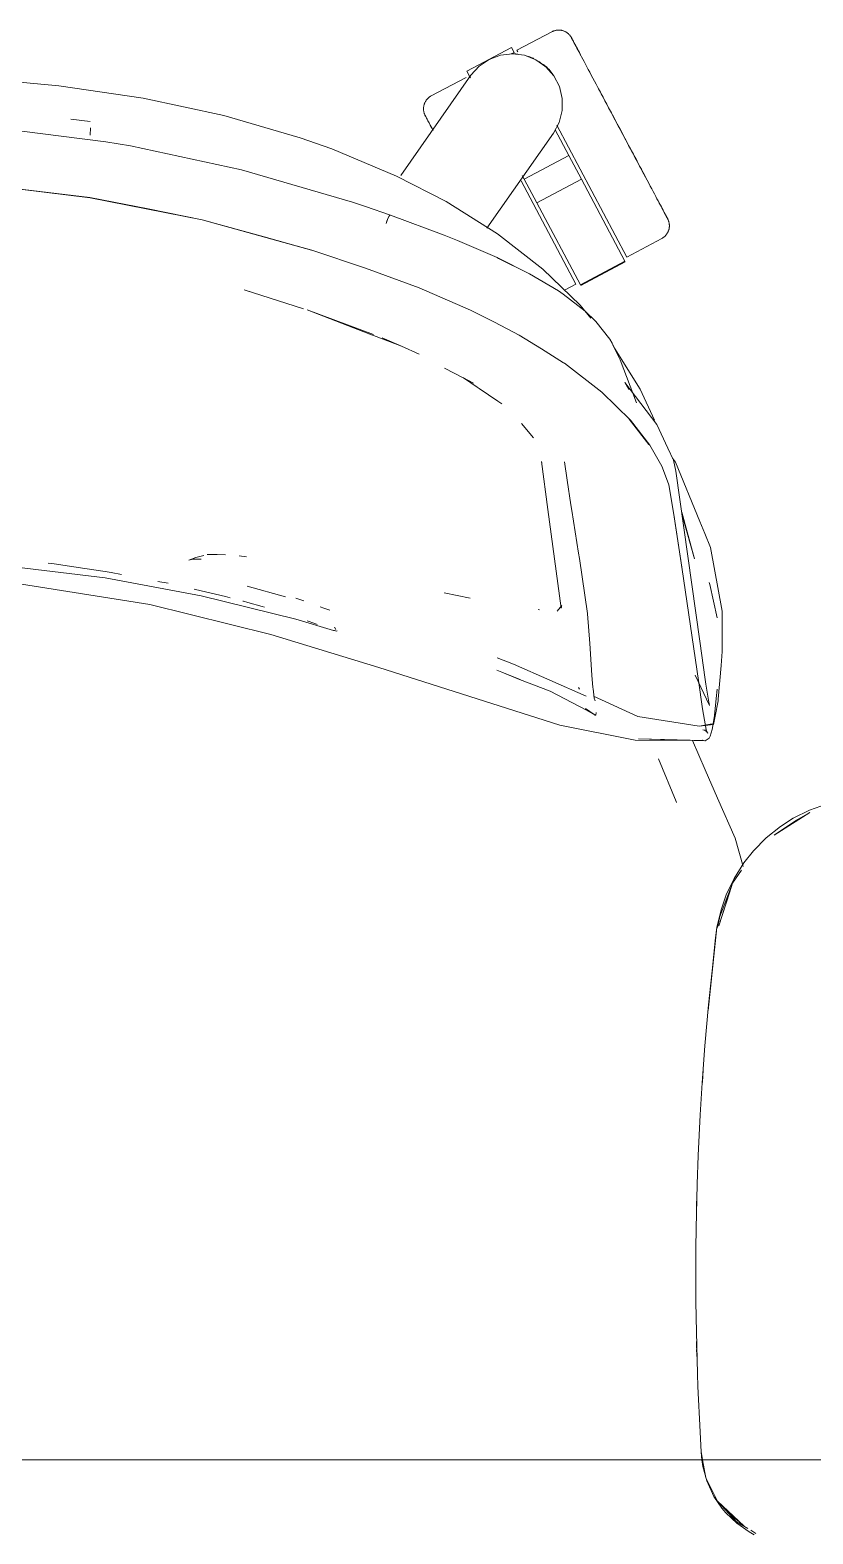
# Model space of a CAD drawing. Header units: millimetres. Extents: x 79795 to 317870, y -36033 to 97293.
# Drawn here: x 158030.4 to 158247.8, y 24159.7 to 24577.2 of the extents above; entities that cross this region are included whole.
import ezdxf

# ---------------------------------------------------------------- set-up
doc = ezdxf.new("R2010")
doc.units = ezdxf.units.MM
doc.header["$MEASUREMENT"] = 0
doc.layers.add('G-IMPT', color=8, linetype='CONTINUOUS', lineweight=9)
doc.layers.add('I-FURN', color=8, linetype='CONTINUOUS', lineweight=9)

msp = doc.modelspace()

# ---------------------------------------------------------------- linework, layer by layer
at = {"layer": 'G-IMPT'}
for p, q in [((158038.39, 24561.76), (158012.82, 24564.02)), ((158061.81, 24558.27), (158038.39, 24561.76)), ((158084.17, 24553.46), (158061.81, 24558.27)), ((158047.09, 24551.86), (158041.67, 24552.51)), ((158105.41, 24547.28), (158084.17, 24553.46)), ((158021.19, 24550.03), (158051.36, 24546.21)), ((158047.05, 24548.01), (158047.12, 24550.1)), ((158047.12, 24550.1), (158047.12, 24549.99)), ((158105.41, 24547.28), (158114.15, 24544.21)), ((158051.36, 24546.21), (158058.28, 24545.03)), ((158089.07, 24538.36), (158058.28, 24545.03)), ((158114.15, 24544.21), (158132.12, 24536.69)), ((158015.45, 24534.46), (158047, 24530.68)), ((158015.45, 24534.46), (158031.53, 24532.62)), ((158015.49, 24534.5), (158047.08, 24530.67)), ((158089.07, 24538.36), (158119.9, 24529.42)), ((158145.9, 24529.6), (158132.12, 24536.69)), ((158047, 24530.68), (158031.53, 24532.62)), ((158078.13, 24524.51), (158047, 24530.68)), ((158047, 24530.68), (158063.11, 24527.58)), ((158078.13, 24524.51), (158047.08, 24530.67)), ((158078.13, 24524.51), (158063.11, 24527.58)), ((158119.9, 24529.42), (158123.5, 24528.22)), ((158130.44, 24525.82), (158123.5, 24528.22)), ((158160.19, 24520.63), (158145.9, 24529.6)), ((158095.38, 24519.85), (158078.13, 24524.51)), ((158078.13, 24524.51), (158108.63, 24516.12)), ((158078.13, 24524.51), (158108.54, 24516.08)), ((158129.65, 24524.59), (158129.23, 24523.53)), ((158129.23, 24523.53), (158129.45, 24524.12)), ((158129.65, 24524.59), (158129.45, 24524.12)), ((158129.65, 24524.59), (158130.03, 24525.41)), ((158129.65, 24524.59), (158129.93, 24525.23)), ((158129.93, 24525.23), (158130.03, 24525.41)), ((158130.3, 24525.82), (158130.03, 24525.41)), ((158130.03, 24525.41), (158130.26, 24525.81)), ((158130.3, 24525.82), (158130.26, 24525.81)), ((158130.43, 24525.85), (158130.3, 24525.82)), ((158130.3, 24525.82), (158130.44, 24525.82)), ((158145.4, 24520.28), (158130.43, 24525.85)), ((158095.38, 24519.85), (158108.54, 24516.08)), ((158149.08, 24518.8), (158145.4, 24520.28)), ((158160.04, 24514.03), (158149.08, 24518.8)), ((158160.19, 24520.63), (158172.79, 24510.82)), ((158108.63, 24516.12), (158123.55, 24511.11)), ((158160.48, 24513.81), (158160.04, 24514.03)), ((158160.04, 24514.03), (158169.09, 24509.5)), ((158160.04, 24514.03), (158168.49, 24509.81)), ((158160.48, 24513.81), (158169.09, 24509.5)), ((158138.43, 24505.65), (158123.55, 24511.11)), ((158169.09, 24509.5), (158168.49, 24509.81)), ((158169.09, 24509.5), (158177.09, 24504.77)), ((158183.09, 24500.86), (158172.79, 24510.82)), ((158138.43, 24505.65), (158152.65, 24499.48)), ((158089.82, 24505.05), (158093.25, 24503.98)), ((158089.82, 24505.05), (158106.3, 24499.8)), ((158178.38, 24503.91), (158177.09, 24504.77)), ((158184.51, 24499.19), (158178.38, 24503.91)), ((158107.29, 24499.52), (158125.7, 24492.7)), ((158107.29, 24499.52), (158124.74, 24492.81)), ((158159.38, 24496.09), (158152.65, 24499.48)), ((158186.09, 24497.19), (158183.09, 24500.86)), ((158184.51, 24499.19), (158187.53, 24496.3)), ((158124.74, 24492.81), (158126.47, 24492.15)), ((158159.38, 24496.09), (158166.17, 24492.52)), ((158191.39, 24491.43), (158187.53, 24496.3)), ((158133.55, 24489.42), (158126.47, 24492.15)), ((158133.55, 24489.42), (158128.1, 24491.73)), ((158138.39, 24487.23), (158133.55, 24489.42)), ((158172.4, 24488.75), (158166.17, 24492.52)), ((158172.4, 24488.75), (158178.5, 24484.87)), ((158192.01, 24490.3), (158191.39, 24491.43)), ((158192.01, 24490.3), (158193.18, 24487.86)), ((158192.7, 24488.94), (158192.2, 24489.71)), ((158192.7, 24488.94), (158199.82, 24477.49)), ((158178.75, 24484.7), (158178.5, 24484.87)), ((158189.19, 24476.68), (158178.75, 24484.7)), ((158193.18, 24487.86), (158194.25, 24485.63)), ((158198.76, 24473.73), (158194.25, 24485.63)), ((158145.44, 24483.35), (158153.54, 24479.17)), ((158150.77, 24480.67), (158154.52, 24478.11)), ((158150.77, 24480.67), (158153.54, 24479.17)), ((158154.52, 24478.11), (158155.1, 24477.72)), ((158155.1, 24477.72), (158160.24, 24474.23)), ((158197.09, 24468.94), (158189.19, 24476.68)), ((158195.53, 24479.38), (158204.45, 24467.73)), ((158195.53, 24479.38), (158196.65, 24477.43)), ((158199.82, 24477.49), (158203.8, 24468.87)), ((158160.24, 24474.23), (158161.34, 24473.47)), ((158166.87, 24467.95), (158170.21, 24464.04)), ((158202.18, 24462.2), (158196.78, 24469.15)), ((158196.78, 24469.15), (158199.59, 24465.58)), ((158197.09, 24468.94), (158202.51, 24461.98)), ((158204.45, 24467.73), (158207.51, 24461.16)), ((158202.18, 24462.2), (158199.59, 24465.58)), ((158202.51, 24461.98), (158205.8, 24456.14)), ((158207.51, 24461.16), (158209.08, 24457.79)), ((158174.15, 24444.1), (158172.37, 24457.45)), ((158172.37, 24457.45), (158172.51, 24456.98)), ((158179.5, 24452.29), (158178.76, 24457.36)), ((158206.01, 24455.72), (158205.8, 24456.14)), ((158206.01, 24455.72), (158207.76, 24450.93)), ((158208.79, 24458.4), (158209.57, 24457.23)), ((158209.73, 24454.8), (158209.08, 24457.79)), ((158209.57, 24457.23), (158216.36, 24440.78)), ((158179.5, 24452.29), (158180.56, 24445.45)), ((158207.76, 24450.93), (158209.06, 24443.26)), ((158216.4, 24407.58), (158209.73, 24454.8)), ((158174.15, 24444.1), (158177.88, 24416.76)), ((158180.56, 24445.45), (158180.83, 24443.79)), ((158182.69, 24432.02), (158180.83, 24443.79)), ((158211.36, 24428.1), (158209.06, 24443.26)), ((158211.36, 24428.1), (158209.13, 24442.68)), ((158211.46, 24427.49), (158209.13, 24442.68)), ((158214.85, 24430.38), (158211.35, 24443.33)), ((158214.85, 24430.38), (158211.61, 24441.87)), ((158216.36, 24440.78), (158217.75, 24437.42)), ((158219.35, 24433.56), (158217.75, 24437.42)), ((158074.49, 24430.07), (158076.44, 24430.75)), ((158075.53, 24430.28), (158074.49, 24430.07)), ((158075.53, 24430.28), (158077.84, 24430.32)), ((158076.44, 24430.75), (158078.59, 24431.36)), ((158077.7, 24430.33), (158077.84, 24430.32)), ((158079.54, 24431.61), (158084.6, 24431.52)), ((158079.54, 24431.61), (158082.33, 24431.6)), ((158084.6, 24431.52), (158082.33, 24431.6)), ((158088.39, 24431.21), (158090.49, 24430.99)), ((158182.94, 24430.47), (158182.69, 24432.02)), ((158185.15, 24415.25), (158182.94, 24430.47)), ((158222.58, 24415.86), (158219.35, 24433.56)), ((158051.22, 24425.11), (158024.31, 24428.41)), ((158037.07, 24429.03), (158035.41, 24429.21)), ((158045.6, 24427.73), (158037.07, 24429.03)), ((158045.6, 24427.73), (158051.22, 24426.88)), ((158051.22, 24426.88), (158052.85, 24426.64)), ((158055.75, 24426.08), (158052.85, 24426.64)), ((158211.46, 24427.49), (158216.01, 24396.62)), ((158063.58, 24417.72), (158025.66, 24423.71)), ((158077.89, 24420.18), (158051.22, 24425.11)), ((158065.86, 24424.16), (158068.67, 24423.62)), ((158075.9, 24421.96), (158077.88, 24421.5)), ((158101.29, 24419.87), (158090.64, 24422.85)), ((158219.13, 24423.3), (158218.98, 24423.88)), ((158221.17, 24414), (158219.13, 24423.3)), ((158063.58, 24417.72), (158097.26, 24409.4)), ((158084.63, 24419.95), (158077.88, 24421.5)), ((158077.89, 24420.18), (158104.21, 24413.63)), ((158084.63, 24419.95), (158085.92, 24419.61)), ((158089.65, 24418.65), (158089.47, 24418.69)), ((158090.79, 24418.33), (158089.65, 24418.65)), ((158090.79, 24418.33), (158094.78, 24417.21)), ((158104.2, 24419.47), (158106.42, 24418.75)), ((158145.35, 24420.94), (158152.6, 24419.53)), ((158094.78, 24417.21), (158095.47, 24417.01)), ((158104.21, 24413.63), (158114.64, 24410.56)), ((158111.96, 24416.76), (158110.95, 24417.13)), ((158111.96, 24416.76), (158113.62, 24416.15)), ((158171.82, 24416.26), (158171.47, 24416.31)), ((158176.77, 24415.91), (158178.01, 24417.47)), ((158177.88, 24416.76), (158177.93, 24417.03)), ((158177.97, 24417.26), (158177.93, 24417.03)), ((158185.15, 24415.25), (158185.16, 24415.17)), ((158185.16, 24415.17), (158185.78, 24406.93)), ((158222.58, 24415.86), (158222.61, 24408.89)), ((158127.23, 24400.22), (158097.26, 24409.4)), ((158109.41, 24412.47), (158107.31, 24413.22)), ((158109.41, 24412.47), (158110.07, 24412.23)), ((158114.91, 24410.49), (158114.64, 24410.56)), ((158114.89, 24411.45), (158115.04, 24411.24)), ((158114.89, 24411.45), (158115.28, 24410.84)), ((158115.21, 24410.42), (158114.91, 24410.49)), ((158115.43, 24410.36), (158115.21, 24410.42)), ((158115.67, 24410.45), (158115.43, 24410.36)), ((158186.41, 24398.08), (158185.78, 24406.93)), ((158216.4, 24407.58), (158217.84, 24396.92)), ((158222.61, 24404.72), (158222.61, 24408.89)), ((158160.07, 24402.95), (158164.65, 24401.21)), ((158164.65, 24401.21), (158184.81, 24392.28)), ((158222.27, 24400.77), (158222.61, 24404.72)), ((158127.23, 24400.22), (158177.48, 24384.23)), ((158161.39, 24398.93), (158159.98, 24399.49)), ((158166.29, 24396.91), (158161.39, 24398.93)), ((158161.39, 24398.93), (158166.5, 24396.9)), ((158166.5, 24396.9), (158162.96, 24398.31)), ((158174.76, 24393.66), (158166.29, 24396.91)), ((158186.41, 24398.08), (158186.66, 24394.68)), ((158215.03, 24398.17), (158219.03, 24389.74)), ((158216.01, 24396.62), (158217.12, 24388.77)), ((158218.06, 24395.62), (158217.84, 24396.92)), ((158222.27, 24400.77), (158221.47, 24391.44)), ((158174.76, 24393.66), (158184.87, 24388.38)), ((158182.64, 24394.66), (158182.91, 24394.22)), ((158186.71, 24394.3), (158186.66, 24394.68)), ((158186.71, 24394.3), (158186.99, 24391.84)), ((158218.89, 24390.6), (158218.06, 24395.62)), ((158220.95, 24391.61), (158221.16, 24394.2)), ((158187.32, 24387.03), (158184.62, 24388.87)), ((158187.32, 24387.03), (158184.87, 24388.38)), ((158199.13, 24386.67), (158186.84, 24392.25)), ((158186.99, 24391.84), (158187.01, 24391.78)), ((158187.29, 24391.01), (158187.01, 24391.78)), ((158218.23, 24382.5), (158217.12, 24388.77)), ((158219.03, 24389.74), (158218.89, 24390.6)), ((158220.95, 24391.61), (158220.43, 24386.93)), ((158220.61, 24386.72), (158221.42, 24390.97)), ((158221.47, 24391.44), (158221.42, 24390.97)), ((158177.48, 24384.23), (158198.43, 24380.04)), ((158187.32, 24387.03), (158187.16, 24386.99)), ((158187.45, 24387.05), (158187.32, 24387.03)), ((158187.6, 24387.74), (158187.45, 24387.05)), ((158199.13, 24386.67), (158216.18, 24383.95)), ((158219.76, 24384.64), (158216.18, 24383.95)), ((158219.76, 24384.64), (158216.22, 24384.01)), ((158216.22, 24384.01), (158220.17, 24384.4)), ((158220.35, 24386.31), (158219.82, 24383.03)), ((158220.61, 24386.72), (158220.17, 24384.4)), ((158220.35, 24386.31), (158220.43, 24386.93)), ((158198.43, 24380.04), (158217.3, 24379.99)), ((158199.32, 24380.48), (158217.76, 24379.89)), ((158199.32, 24380.48), (158217.3, 24379.99)), ((158217.89, 24371.83), (158214.33, 24380)), ((158217.88, 24379.86), (158217.02, 24380.05)), ((158217.02, 24380.05), (158217.13, 24380.03)), ((158217.3, 24379.99), (158217.13, 24380.03)), ((158217.69, 24382.84), (158217.19, 24382.92)), ((158217.76, 24379.89), (158217.3, 24379.99)), ((158217.69, 24382.84), (158218.23, 24382.52)), ((158217.88, 24379.86), (158218.45, 24380.26)), ((158218.06, 24383.12), (158218.62, 24382.02)), ((158218.06, 24383.12), (158218.23, 24382.5)), ((158218.23, 24382.52), (158218.62, 24382.02)), ((158218.95, 24380.63), (158218.45, 24380.26)), ((158218.95, 24380.63), (158219.27, 24381.17)), ((158219.82, 24383.03), (158219.27, 24381.17)), ((158204.86, 24374.89), (158209.79, 24363.04)), ((158221.31, 24364), (158217.89, 24371.83)), ((158226.17, 24352.87), (158221.31, 24364)), ((158209.89, 24362.77), (158209.79, 24363.04)), ((158246.92, 24360), (158236.97, 24353.68)), ((158246.82, 24360.65), (158242.31, 24358.41)), ((158246.92, 24360), (158243.24, 24357.84)), ((158246.82, 24360.65), (158251.59, 24362.36)), ((158234.79, 24352.95), (158238.76, 24356.14)), ((158243.24, 24357.84), (158236.97, 24353.68)), ((158242.31, 24358.41), (158238.76, 24356.14)), ((158226.17, 24352.87), (158228.43, 24345.05)), ((158234.79, 24352.95), (158231.24, 24349.35)), ((158231.24, 24349.35), (158228.62, 24346.04)), ((158225.49, 24340.39), (158227.91, 24343.97)), ((158225.89, 24341.71), (158228.62, 24346.04)), ((158225.49, 24340.39), (158221.68, 24328.54)), ((158221.89, 24331.17), (158225.09, 24339.35)), ((158225.89, 24341.71), (158223.7, 24337.13)), ((158225.49, 24340.39), (158224.59, 24337.68)), ((158224.59, 24337.68), (158221.68, 24328.54)), ((158223.7, 24337.13), (158222.25, 24333)), ((158221.09, 24328.04), (158222.25, 24333)), ((158221.31, 24328.11), (158221.89, 24331.17)), ((158221.09, 24328.04), (158218.64, 24305.08)), ((158221.09, 24328.04), (158218.74, 24306.6)), ((158221.09, 24328.04), (158220.76, 24325.22)), ((158218.64, 24305.08), (158220.76, 24325.22)), ((158218.74, 24306.6), (158217.75, 24295.21)), ((158217.03, 24284.92), (158217.75, 24295.21)), ((158217.16, 24286.96), (158217.3, 24288.38)), ((158217.03, 24284.92), (158216.46, 24276.05)), ((158217.16, 24286.96), (158217.07, 24285.06)), ((158215.93, 24264.74), (158216.46, 24276.05)), ((158215.93, 24264.74), (158215.63, 24256.86)), ((158215.34, 24244.55), (158215.63, 24256.86)), ((158215.55, 24252.99), (158215.47, 24251.33)), ((158215.47, 24251.33), (158215.47, 24249.25)), ((158215.34, 24244.55), (158215.26, 24239.08)), ((158215.26, 24224.37), (158215.26, 24239.08)), ((158215.31, 24219.86), (158215.26, 24224.37)), ((158215.31, 24219.86), (158215.69, 24204.19)), ((158215.49, 24213.13), (158215.49, 24211.29)), ((158215.6, 24208.23), (158215.49, 24210.91)), ((158215.69, 24204.19), (158215.81, 24200.64)), ((158216.43, 24188.08), (158215.81, 24200.64)), ((158216.43, 24188.08), (158216.71, 24182.42)), ((158217.14, 24180.34), (158216.71, 24182.64)), ((158216.71, 24182.42), (158216.97, 24180.34)), ((158216.97, 24180.34), (158217.21, 24178.41)), ((158218.08, 24175.3), (158217.14, 24180.34)), ((158217.21, 24178.41), (158218.28, 24174.46)), ((158220.18, 24171.04), (158218.08, 24175.3)), ((158220.26, 24170.13), (158218.28, 24174.46)), ((158220.18, 24171.04), (158221.29, 24168.8)), ((158220.26, 24170.13), (158222.47, 24166.91)), ((158221.29, 24168.8), (158223.52, 24166.39)), ((158228.68, 24161.9), (158221.29, 24168.8)), ((158226.59, 24163.09), (158221.29, 24168.8)), ((158223.6, 24165.59), (158222.47, 24166.91)), ((158227.05, 24163.31), (158223.52, 24166.39)), ((158223.6, 24165.59), (158226.65, 24162.72)), ((158229.74, 24161.21), (158226.59, 24163.09)), ((158228.68, 24161.9), (158227.21, 24163.18)), ((158226.65, 24162.72), (158230.1, 24160.28)), ((158231.47, 24159.47), (158230.1, 24160.28)), ((158231.97, 24159.88), (158230.53, 24160.74))]:
    msp.add_line(p, q, dxfattribs=at)
at = {"layer": 'I-FURN'}
for p, q in [((158175.27, 24576.73), (158165.58, 24571.58)), ((158175.27, 24576.73), (158175.41, 24576.8)), ((158175.41, 24576.8), (158175.56, 24576.87)), ((158175.56, 24576.87), (158175.71, 24576.93)), ((158175.71, 24576.93), (158175.86, 24576.98)), ((158175.86, 24576.98), (158176.01, 24577.03)), ((158176.01, 24577.03), (158176.17, 24577.08)), ((158176.17, 24577.08), (158176.32, 24577.11)), ((158176.32, 24577.11), (158176.48, 24577.14)), ((158176.48, 24577.14), (158176.64, 24577.17)), ((158176.64, 24577.17), (158176.8, 24577.18)), ((158176.8, 24577.18), (158176.96, 24577.2)), ((158176.96, 24577.2), (158177.12, 24577.2)), ((158177.12, 24577.2), (158177.28, 24577.2)), ((158177.28, 24577.2), (158177.44, 24577.19)), ((158177.44, 24577.19), (158177.61, 24577.18)), ((158177.61, 24577.18), (158177.77, 24577.15)), ((158177.77, 24577.15), (158177.92, 24577.13)), ((158177.92, 24577.13), (158178.08, 24577.09)), ((158178.08, 24577.09), (158178.24, 24577.05)), ((158178.24, 24577.05), (158178.39, 24577.01)), ((158178.39, 24577.01), (158178.54, 24576.95)), ((158178.54, 24576.95), (158178.69, 24576.9)), ((158178.69, 24576.9), (158178.84, 24576.83)), ((158178.84, 24576.83), (158178.99, 24576.76)), ((158178.99, 24576.76), (158179.13, 24576.68)), ((158179.13, 24576.68), (158179.27, 24576.6)), ((158179.27, 24576.6), (158179.4, 24576.52)), ((158179.4, 24576.52), (158179.54, 24576.42)), ((158179.54, 24576.42), (158179.66, 24576.33)), ((158179.66, 24576.33), (158179.79, 24576.22)), ((158179.79, 24576.22), (158179.91, 24576.12)), ((158164.02, 24572.39), (158151.66, 24565.82)), ((158164.02, 24572.39), (158164.76, 24570.99)), ((158179.91, 24576.12), (158180.02, 24576)), ((158180.02, 24576), (158180.14, 24575.89)), ((158180.14, 24575.89), (158180.24, 24575.76)), ((158180.24, 24575.76), (158180.34, 24575.64)), ((158180.34, 24575.64), (158180.44, 24575.51)), ((158180.44, 24575.51), (158180.53, 24575.38)), ((158180.53, 24575.38), (158180.62, 24575.24)), ((158180.62, 24575.24), (158180.7, 24575.1)), ((158180.7, 24575.1), (158180.72, 24575.06)), ((158180.72, 24575.06), (158180.73, 24575.04)), ((158180.74, 24575.01), (158180.72, 24575.06)), ((158180.72, 24575.06), (158180.72, 24575.06)), ((158180.73, 24575.04), (158180.76, 24574.98)), ((158180.79, 24574.93), (158180.74, 24575.01)), ((158180.76, 24574.98), (158180.81, 24574.88)), ((158180.85, 24574.81), (158180.79, 24574.93)), ((158180.81, 24574.88), (158180.89, 24574.74)), ((158180.94, 24574.65), (158180.85, 24574.81)), ((158180.89, 24574.74), (158180.98, 24574.56)), ((158181.04, 24574.45), (158180.94, 24574.65)), ((158180.98, 24574.56), (158181.1, 24574.34)), ((158181.17, 24574.21), (158181.04, 24574.45)), ((158181.1, 24574.34), (158181.24, 24574.08)), ((158181.32, 24573.93), (158181.17, 24574.21)), ((158181.24, 24574.08), (158181.39, 24573.79)), ((158181.49, 24573.61), (158181.32, 24573.93)), ((158181.39, 24573.79), (158181.57, 24573.45)), ((158181.68, 24573.25), (158181.49, 24573.61)), ((158181.57, 24573.45), (158181.77, 24573.08)), ((158181.89, 24572.86), (158181.68, 24573.25)), ((158181.77, 24573.08), (158181.99, 24572.67)), ((158182.12, 24572.43), (158181.89, 24572.86)), ((158181.99, 24572.67), (158182.23, 24572.22)), ((158182.36, 24571.97), (158182.12, 24572.43)), ((158182.23, 24572.22), (158182.48, 24571.74)), ((158182.63, 24571.46), (158182.36, 24571.97)), ((158155.07, 24567.17), (158157.86, 24569.07)), ((158157.86, 24569.07), (158161.02, 24570.24)), ((158161.02, 24570.24), (158164.37, 24570.63)), ((158164, 24570.59), (158164.76, 24570.99)), ((158164.37, 24570.63), (158167.72, 24570.2)), ((158164.76, 24570.99), (158164.71, 24571.08)), ((158165.78, 24571.2), (158165.58, 24571.58)), ((158167.72, 24570.2), (158170.86, 24568.98)), ((158170.86, 24568.98), (158173.63, 24567.04)), ((158174.49, 24566.21), (158171.7, 24568.5)), ((158182.48, 24571.74), (158182.76, 24571.22)), ((158182.91, 24570.93), (158182.63, 24571.46)), ((158182.76, 24571.22), (158183.05, 24570.67)), ((158183.22, 24570.36), (158182.91, 24570.93)), ((158183.05, 24570.67), (158183.36, 24570.09)), ((158183.54, 24569.76), (158183.22, 24570.36)), ((158183.87, 24569.12), (158183.54, 24569.76)), ((158184.23, 24568.46), (158183.87, 24569.12)), ((158184.6, 24567.77), (158184.23, 24568.46)), ((158184.98, 24567.04), (158184.6, 24567.77)), ((158133.32, 24536.82), (158152.81, 24564.66)), ((158151.45, 24564.07), (158141.77, 24558.92)), ((158151.45, 24564.06), (158151.45, 24564.07)), ((158152.4, 24564.42), (158151.66, 24565.82)), ((158152.65, 24563.95), (158152.35, 24564.51)), ((158152.35, 24564.51), (158152.4, 24564.42)), ((158152.81, 24564.66), (158155.07, 24567.17)), ((158173.63, 24567.04), (158175.85, 24564.5)), ((158175.64, 24564.79), (158174.49, 24566.21)), ((158175.85, 24564.5), (158177.39, 24561.51)), ((158185.38, 24566.29), (158184.98, 24567.04)), ((158185.79, 24565.52), (158185.38, 24566.29)), ((158186.22, 24564.72), (158185.79, 24565.52)), ((158186.65, 24563.89), (158186.22, 24564.72)), ((158187.11, 24563.05), (158186.65, 24563.89)), ((158177.39, 24561.51), (158178.18, 24558.23)), ((158187.57, 24562.18), (158187.11, 24563.05)), ((158188.04, 24561.29), (158187.57, 24562.18)), ((158188.52, 24560.39), (158188.04, 24561.29)), ((158188.26, 24560.88), (158188.74, 24559.96)), ((158189.01, 24559.46), (158188.52, 24560.39)), ((158188.74, 24559.96), (158189.24, 24559.03)), ((158189.51, 24558.53), (158189.01, 24559.46)), ((158139.63, 24555.48), (158139.64, 24555.65)), ((158139.63, 24555.32), (158139.63, 24555.48)), ((158139.63, 24555.16), (158139.63, 24555.32)), ((158139.64, 24555.65), (158139.65, 24555.81)), ((158139.65, 24555.81), (158139.68, 24555.97)), ((158139.68, 24555.97), (158139.7, 24556.12)), ((158139.7, 24556.12), (158139.74, 24556.28)), ((158139.74, 24556.28), (158139.78, 24556.44)), ((158139.78, 24556.44), (158139.82, 24556.59)), ((158139.82, 24556.59), (158139.88, 24556.75)), ((158139.88, 24556.75), (158139.93, 24556.9)), ((158139.93, 24556.9), (158140, 24557.04)), ((158140, 24557.04), (158140.07, 24557.19)), ((158140.07, 24557.19), (158140.14, 24557.33)), ((158140.14, 24557.33), (158140.23, 24557.47)), ((158140.23, 24557.47), (158140.31, 24557.6)), ((158140.31, 24557.6), (158140.41, 24557.74)), ((158140.41, 24557.74), (158140.5, 24557.87)), ((158140.5, 24557.87), (158140.61, 24557.99)), ((158140.61, 24557.99), (158140.71, 24558.11)), ((158140.71, 24558.11), (158140.83, 24558.22)), ((158140.83, 24558.22), (158140.94, 24558.34)), ((158140.94, 24558.34), (158141.06, 24558.44)), ((158141.06, 24558.44), (158141.19, 24558.54)), ((158141.19, 24558.54), (158141.32, 24558.64)), ((158141.32, 24558.64), (158141.45, 24558.73)), ((158141.45, 24558.73), (158141.59, 24558.82)), ((158141.59, 24558.82), (158141.73, 24558.9)), ((158141.73, 24558.9), (158141.77, 24558.92)), ((158178.18, 24558.23), (158178.16, 24554.85)), ((158189.24, 24559.03), (158189.74, 24558.09)), ((158190.01, 24557.57), (158189.51, 24558.53)), ((158189.74, 24558.09), (158190.25, 24557.13)), ((158190.53, 24556.61), (158190.01, 24557.57)), ((158190.25, 24557.13), (158190.76, 24556.16)), ((158191.05, 24555.64), (158190.53, 24556.61)), ((158190.76, 24556.16), (158191.29, 24555.18)), ((158191.57, 24554.65), (158191.05, 24555.64)), ((158139.64, 24555), (158139.63, 24555.16)), ((158139.66, 24554.84), (158139.64, 24555)), ((158139.69, 24554.68), (158139.66, 24554.84)), ((158139.72, 24554.52), (158139.69, 24554.68)), ((158139.75, 24554.37), (158139.72, 24554.52)), ((158139.8, 24554.21), (158139.75, 24554.37)), ((158139.84, 24554.06), (158139.8, 24554.21)), ((158139.9, 24553.91), (158139.84, 24554.06)), ((158139.96, 24553.76), (158139.9, 24553.91)), ((158140.03, 24553.61), (158139.96, 24553.76)), ((158140.1, 24553.47), (158140.03, 24553.61)), ((158140.1, 24553.46), (158140.1, 24553.47)), ((158140.1, 24553.47), (158140.11, 24553.45)), ((158140.13, 24553.42), (158140.1, 24553.46)), ((158140.11, 24553.45), (158140.14, 24553.39)), ((158140.17, 24553.34), (158140.13, 24553.42)), ((158140.14, 24553.39), (158140.2, 24553.29)), ((158140.23, 24553.21), (158140.17, 24553.34)), ((158140.2, 24553.29), (158140.27, 24553.15)), ((158140.32, 24553.05), (158140.23, 24553.21)), ((158140.27, 24553.15), (158140.37, 24552.97)), ((158140.43, 24552.85), (158140.32, 24553.05)), ((158140.37, 24552.97), (158140.48, 24552.75)), ((158140.56, 24552.61), (158140.43, 24552.85)), ((158140.48, 24552.75), (158140.62, 24552.49)), ((158140.7, 24552.33), (158140.56, 24552.61)), ((158140.62, 24552.49), (158140.78, 24552.19)), ((158140.87, 24552.01), (158140.7, 24552.33)), ((158140.78, 24552.19), (158140.96, 24551.85)), ((158141.06, 24551.66), (158140.87, 24552.01)), ((158140.96, 24551.85), (158141.16, 24551.48)), ((158141.27, 24551.27), (158141.06, 24551.66)), ((158141.16, 24551.48), (158141.37, 24551.07)), ((158141.5, 24550.84), (158141.27, 24551.27)), ((158141.37, 24551.07), (158141.61, 24550.63)), ((158177.33, 24551.58), (158175.74, 24548.61)), ((158178.16, 24554.85), (158177.33, 24551.58)), ((158191.29, 24555.18), (158191.81, 24554.2)), ((158192.1, 24553.66), (158191.57, 24554.65)), ((158191.81, 24554.2), (158192.34, 24553.2)), ((158192.63, 24552.66), (158192.1, 24553.66)), ((158192.34, 24553.2), (158192.87, 24552.2)), ((158193.16, 24551.66), (158192.63, 24552.66)), ((158192.87, 24552.2), (158193.4, 24551.2)), ((158193.69, 24550.66), (158193.16, 24551.66)), ((158193.4, 24551.2), (158193.94, 24550.2)), ((158141.75, 24550.37), (158141.5, 24550.84)), ((158141.61, 24550.63), (158141.87, 24550.14)), ((158142.01, 24549.87), (158141.75, 24550.37)), ((158141.87, 24550.14), (158142.14, 24549.63)), ((158142.3, 24549.33), (158142.01, 24549.87)), ((158175.74, 24548.61), (158157.23, 24522.18)), ((158176.2, 24549.47), (158179.95, 24542.41)), ((158196.1, 24514.19), (158176.63, 24550.79)), ((158194.23, 24549.65), (158193.69, 24550.66)), ((158193.94, 24550.2), (158194.47, 24549.19)), ((158194.76, 24548.65), (158194.23, 24549.65)), ((158194.47, 24549.19), (158195.01, 24548.19)), ((158195.29, 24547.65), (158194.76, 24548.65)), ((158195.01, 24548.19), (158195.54, 24547.19)), ((158195.83, 24546.65), (158195.29, 24547.65)), ((158195.54, 24547.19), (158196.07, 24546.19)), ((158196.35, 24545.65), (158195.83, 24546.65)), ((158196.07, 24546.19), (158196.6, 24545.2)), ((158196.88, 24544.66), (158196.35, 24545.65)), ((158196.6, 24545.2), (158197.12, 24544.21)), ((158197.4, 24543.69), (158196.88, 24544.66)), ((158197.12, 24544.21), (158197.64, 24543.24)), ((158197.91, 24542.72), (158197.4, 24543.69)), ((158197.64, 24543.24), (158198.15, 24542.28)), ((158179.95, 24542.41), (158167.59, 24535.84)), ((158179.95, 24542.41), (158183.49, 24535.77)), ((158198.42, 24541.76), (158197.91, 24542.72)), ((158198.15, 24542.28), (158198.66, 24541.32)), ((158198.93, 24540.82), (158198.42, 24541.76)), ((158198.66, 24541.32), (158199.15, 24540.39)), ((158199.42, 24539.89), (158198.93, 24540.82)), ((158199.15, 24540.39), (158199.64, 24539.46)), ((158199.91, 24538.97), (158199.42, 24539.89)), ((158199.64, 24539.46), (158200.13, 24538.56)), ((158200.38, 24538.08), (158199.91, 24538.97)), ((158200.13, 24538.56), (158200.6, 24537.67)), ((158181.97, 24506.68), (158166.71, 24535.37)), ((158167.59, 24535.84), (158167.07, 24536.82)), ((158171.12, 24529.2), (158167.59, 24535.84)), ((158183.49, 24535.77), (158171.12, 24529.2)), ((158183.49, 24535.77), (158195.56, 24513.06)), ((158200.85, 24537.2), (158200.38, 24538.08)), ((158200.6, 24537.67), (158201.06, 24536.8)), ((158201.3, 24536.34), (158200.85, 24537.2)), ((158201.06, 24536.8), (158201.51, 24535.96)), ((158201.75, 24535.51), (158201.3, 24536.34)), ((158202.18, 24534.7), (158201.75, 24535.51)), ((158202.6, 24533.91), (158202.18, 24534.7)), ((158203, 24533.15), (158202.6, 24533.91)), ((158203.39, 24532.41), (158203, 24533.15)), ((158203.77, 24531.7), (158203.39, 24532.41)), ((158204.13, 24531.03), (158203.77, 24531.7)), ((158204.47, 24530.38), (158204.13, 24531.03)), ((158204.8, 24529.76), (158204.47, 24530.38)), ((158183.2, 24506.49), (158171.12, 24529.2)), ((158205.11, 24529.18), (158204.8, 24529.76)), ((158204.95, 24529.49), (158205.25, 24528.92)), ((158205.41, 24528.63), (158205.11, 24529.18)), ((158205.25, 24528.92), (158205.53, 24528.38)), ((158205.68, 24528.11), (158205.41, 24528.63)), ((158205.53, 24528.38), (158205.8, 24527.88)), ((158205.94, 24527.63), (158205.68, 24528.11)), ((158205.8, 24527.88), (158206.05, 24527.42)), ((158206.17, 24527.18), (158205.94, 24527.63)), ((158206.05, 24527.42), (158206.28, 24526.99)), ((158206.39, 24526.77), (158206.17, 24527.18)), ((158206.28, 24526.99), (158206.49, 24526.6)), ((158206.59, 24526.4), (158206.39, 24526.77)), ((158206.49, 24526.6), (158206.68, 24526.24)), ((158206.77, 24526.06), (158206.59, 24526.4)), ((158206.68, 24526.24), (158206.84, 24525.92)), ((158206.93, 24525.77), (158206.77, 24526.06)), ((158206.84, 24525.92), (158206.99, 24525.64)), ((158207.06, 24525.51), (158206.93, 24525.77)), ((158206.99, 24525.64), (158207.12, 24525.4)), ((158207.18, 24525.29), (158207.06, 24525.51)), ((158207.12, 24525.4), (158207.23, 24525.2)), ((158207.28, 24525.11), (158207.18, 24525.29)), ((158207.23, 24525.2), (158207.31, 24525.04)), ((158207.35, 24524.97), (158207.28, 24525.11)), ((158207.31, 24525.04), (158207.38, 24524.92)), ((158207.41, 24524.87), (158207.35, 24524.97)), ((158207.38, 24524.92), (158207.42, 24524.84)), ((158207.44, 24524.81), (158207.41, 24524.87)), ((158207.42, 24524.84), (158207.44, 24524.79)), ((158207.45, 24524.79), (158207.44, 24524.81)), ((158207.44, 24524.79), (158207.45, 24524.79)), ((158207.45, 24524.79), (158207.52, 24524.64)), ((158207.52, 24524.64), (158207.59, 24524.5)), ((158207.59, 24524.5), (158207.65, 24524.35)), ((158207.65, 24524.35), (158207.7, 24524.2)), ((158207.7, 24524.2), (158207.75, 24524.04)), ((158207.75, 24524.04), (158207.8, 24523.89)), ((158207.81, 24521.97), (158207.77, 24521.82)), ((158207.8, 24523.89), (158207.83, 24523.73)), ((158207.85, 24522.13), (158207.81, 24521.97)), ((158207.83, 24523.73), (158207.86, 24523.57)), ((158207.87, 24522.29), (158207.85, 24522.13)), ((158207.86, 24523.57), (158207.89, 24523.41)), ((158207.89, 24522.45), (158207.87, 24522.29)), ((158207.89, 24523.41), (158207.9, 24523.25)), ((158207.91, 24522.61), (158207.89, 24522.45)), ((158207.9, 24523.25), (158207.91, 24523.09)), ((158207.91, 24523.09), (158207.92, 24522.93)), ((158207.92, 24522.77), (158207.91, 24522.61)), ((158207.92, 24522.93), (158207.92, 24522.77)), ((158196.1, 24514.19), (158205.78, 24519.34)), ((158205.82, 24519.36), (158205.78, 24519.34)), ((158205.96, 24519.44), (158205.82, 24519.36)), ((158206.1, 24519.52), (158205.96, 24519.44)), ((158206.23, 24519.61), (158206.1, 24519.52)), ((158206.36, 24519.71), (158206.23, 24519.61)), ((158206.48, 24519.81), (158206.36, 24519.71)), ((158206.61, 24519.92), (158206.48, 24519.81)), ((158206.72, 24520.03), (158206.61, 24519.92)), ((158206.83, 24520.14), (158206.72, 24520.03)), ((158206.94, 24520.26), (158206.83, 24520.14)), ((158207.04, 24520.39), (158206.94, 24520.26)), ((158207.14, 24520.52), (158207.04, 24520.39)), ((158207.24, 24520.65), (158207.14, 24520.52)), ((158207.32, 24520.78), (158207.24, 24520.65)), ((158207.4, 24520.92), (158207.32, 24520.78)), ((158207.48, 24521.07), (158207.4, 24520.92)), ((158207.55, 24521.21), (158207.48, 24521.07)), ((158207.61, 24521.36), (158207.55, 24521.21)), ((158207.67, 24521.51), (158207.61, 24521.36)), ((158207.73, 24521.66), (158207.67, 24521.51)), ((158207.77, 24521.82), (158207.73, 24521.66)), ((158195.56, 24513.06), (158183.2, 24506.49)), ((158183.29, 24506.32), (158195.65, 24512.89)), ((158178.81, 24505), (158181.97, 24506.68)), ((158539.25, 24180.34), (156939.25, 24180.34)), ((156939.25, 24180.34), (158539.25, 24180.34))]:
    msp.add_line(p, q, dxfattribs=at)
for points in [[(158164, 24570.59), (158164.23, 24570.6), (158164.77, 24570.6), (158165.44, 24570.56), (158165.81, 24570.52)], [(158172.91, 24567.66), (158173.33, 24567.33), (158173.76, 24566.99), (158174.15, 24566.56)]]:
    msp.add_open_spline(points, degree=3, dxfattribs=at)
msp.add_open_spline([(158168.42, 24570), (158168.89, 24569.85), (158169.52, 24569.63), (158170.15, 24569.33), (158170.31, 24569.26)], degree=3, knots=[-0.6, -0.6, -0.6, -0.6, -0.5, -0.4680239, -0.4680239, -0.4680239, -0.4680239], dxfattribs=at)

doc.saveas('drawing.dxf')
